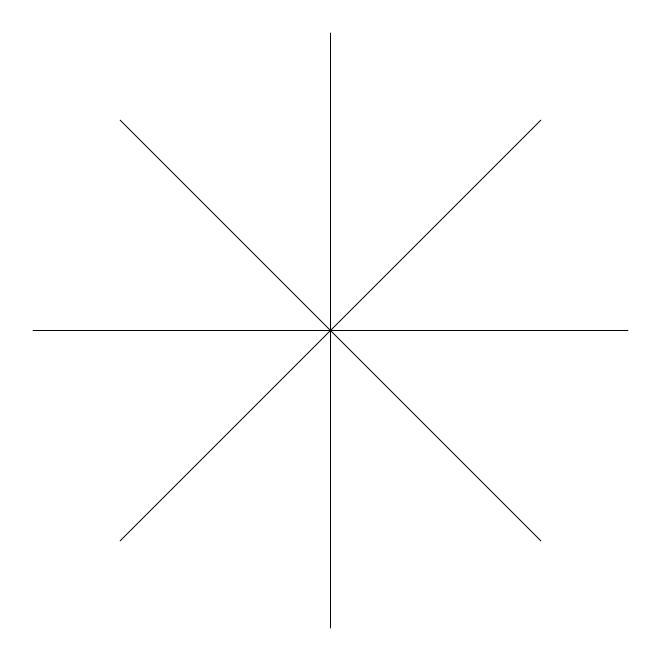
<?xml version="1.0" encoding="UTF-8"?>
<svg xmlns="http://www.w3.org/2000/svg" width="661" height="661" viewBox="0 0 661 661"><rect width="100%" height="100%" fill="white"/><g stroke="black" fill="none" stroke-linecap="round" stroke-linejoin="round"><path stroke-width="0.99" d="M120.17 540.83L540.83 120.17M33.05 330.5L627.95 330.5M120.17 120.17L540.83 540.83M330.5 33.05L330.5 627.95"/></g></svg>
